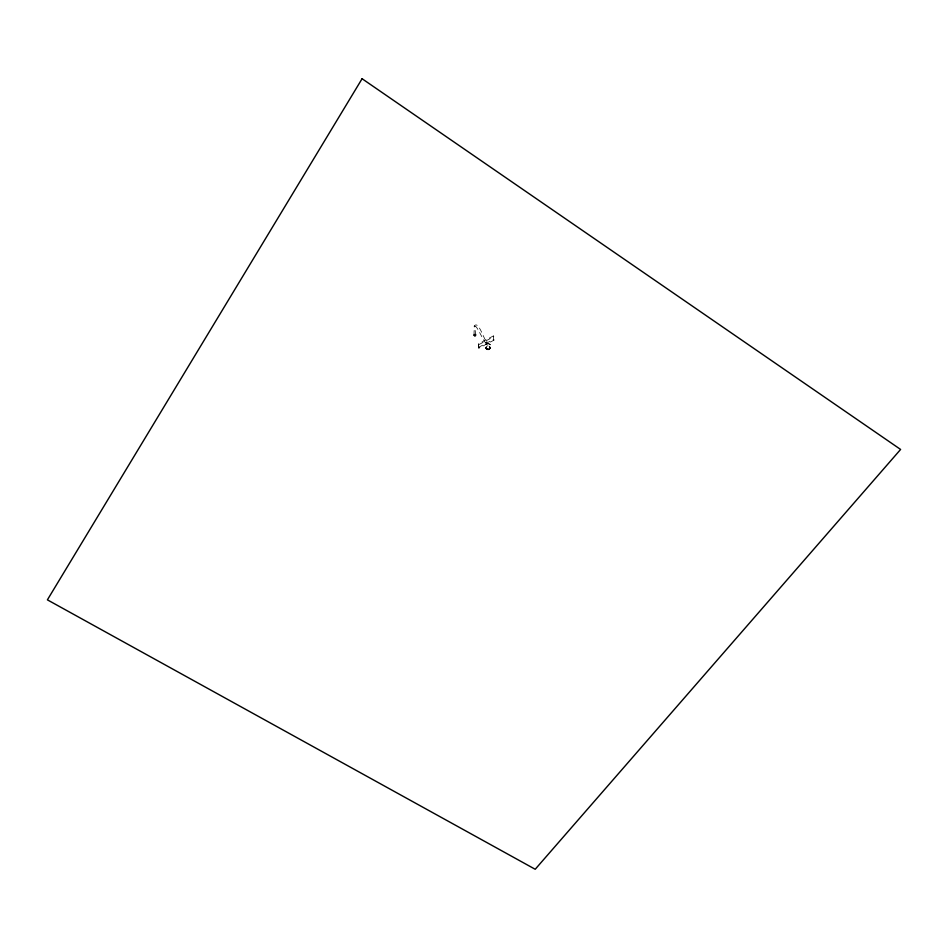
<?xml version="1.0" encoding="UTF-8"?>
<svg xmlns="http://www.w3.org/2000/svg" width="948" height="948" viewBox="0 0 948 948"><rect width="100%" height="100%" fill="white"/><g stroke="black" fill="none" stroke-linecap="round" stroke-linejoin="round"><path stroke-width="0.71" stroke-dasharray="4.74 3.56" d="M478.847 348.189L478.467 343.863L493.41 335.924L493.825 336.67L493.908 340.19L478.847 348.189L478.467 343.863M475.943 335.094C471.701 313.373 481.655 338.294 485.495 342.69L487.118 341.766C484.855 343.212 478.693 319.322 474.249 326.124M485.495 342.69L487.118 341.766M474.012 335.284L474.249 325.875M486.537 348.556L488.576 349.16L490.08 347.632M489.891 348.236L489.855 346.849M485.98 344.325L487.343 343.603M486.265 348.757L486.194 348.651A6.126 1.434 -37.8 0 0 485.483 347.928L485.566 347.952A6.079 1.552 -30.1 0 1 486.265 348.757L486.229 348.769A6.091 1.552 -30.1 0 0 485.577 347.975L485.483 347.774M489.441 348.888L490.116 348.509L489.452 349.042A6.091 0.818 62.6 0 0 489.038 349.528L489.5 349.255A2.086 2.014 -3 0 0 488.824 345.925A2.086 2.014 -3 0 0 485.98 347.94A2.086 2.014 -3 0 0 489.061 349.563A6.091 0.818 62.6 0 1 489.393 349.042L489.488 349.113A3.01 2.903 -3.1 0 1 485.056 346.767A3.01 2.903 -3.1 0 1 489.144 343.863A3.01 2.903 -3.1 0 1 490.116 348.663L489.986 348.627M478.894 344.61L493.825 336.67M478.42 347.442L493.493 339.443L493.41 335.924M486.881 343.401L486.419 343.65M485.412 347.975L485.577 347.975A6.138 1.434 -37.8 0 1 486.158 348.674L486.229 348.769M488.007 349.16L486.964 348.888M489.488 349.113L489.393 349.042A2.927 2.82 -3.1 0 1 485.139 346.755A2.927 2.82 -3.1 0 1 489.121 343.934A2.927 2.82 -3.1 0 1 490.057 348.603A6.079 1.197 47.9 0 0 489.464 349.231L489.5 349.255M486.146 348.046L486.549 348.663M485.945 343.78L487.118 343.804M493.493 339.443L493.908 340.19M489.038 349.528A2.038 1.967 -3 0 1 486.028 347.928A2.038 1.967 -3 0 1 488.812 345.961A2.038 1.967 -3 0 1 489.464 349.231M486.099 347.442L486.087 347.549"/><path stroke-width="1.42" d="M474.024 335.035C475.588 338.507 476.619 332.215 474.024 335.035M362.089 78.731L47.4 599.847L535.205 869.269L900.6 449.447L362.089 78.731"/></g></svg>
